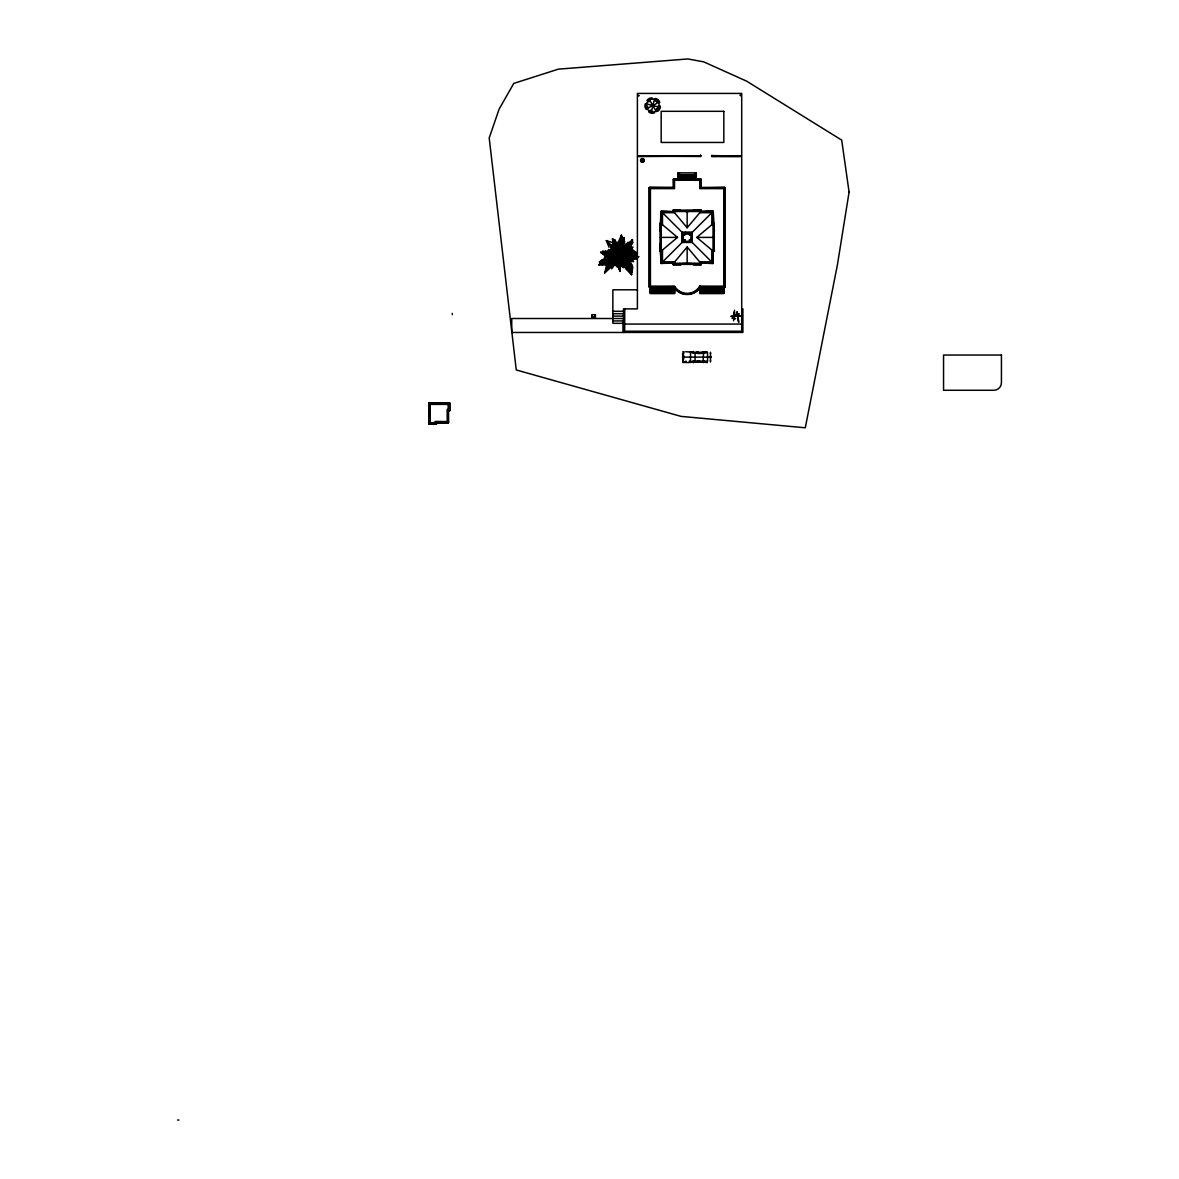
<?xml version="1.0" encoding="UTF-8"?>
<svg xmlns="http://www.w3.org/2000/svg" width="1179" height="1179" viewBox="0 0 1179 1179"><rect width="100%" height="100%" fill="white"/><g stroke="black" fill="none" stroke-linecap="round" stroke-linejoin="round"><path stroke-width="1.5" d="M616.499 261.679L611.901 265.599L611.916 263.669L607.922 265.57L602.042 263.005L608.025 259.513M618.12 255.902L620.655 260.662L619.093 264.538L618.371 255.209M618.371 249.521L618.828 252.969L621.215 241.459L623.529 246.352L619.668 253.308L623.779 248.489L622.851 250.714L619.668 253.308L621.186 249.624L621.215 241.459L618.739 246.529L619.918 248.592L619.108 252.719M621.642 263.713L623.617 267.53L621.819 260.559L623.676 261.325L623.617 267.53L621.687 264.833M710.48 361.349L710.48 352.904M619.447 249.874L619.491 247L618.444 249.521M612.859 260.618L612.874 259.483M613.375 262.946L613.419 261.502L610.413 262.681L606.08 260.382L610.737 258.068L612.579 259.277L606.08 260.382L613.448 260.5L614.539 259.616L613.375 262.946L615.114 261.62M619.167 255.607L614.952 262.652L616.47 265.82L618.135 262.666L617.324 261.443L616.47 265.82L616.484 260.736L614.952 262.652L615.526 259.955L614.79 261.325L615.806 260.677M615.32 255.651L612.181 256.374L613.507 257.553L610.413 261.709L613.787 258.658L613.728 260.235L610.413 261.709L612.196 258.643M621.451 259.38L623.057 258.599M697.924 361.982L698.366 360.98M735.755 314.587L738.747 313.879M618.695 257.921L618.091 257.361L617.457 259.306L618.238 259.645L619.181 253.912L617 259.085L617.722 261.399L618.636 260.795L619.093 264.538L619.623 259.807L620.08 262.092M618.238 259.645L618.061 257.759L617.487 261.944L616.794 259.955M620.346 259.188L622.379 260.323L622.085 265.142L619.933 261.944L620.213 261.163L622.085 265.142L621.141 258.805L623.691 260.662L622.247 257.449L616.322 255.799L615.217 253.5L616.573 253.853L619.8 258.658L623.691 260.662L621.127 257.611L622.777 258.643M605.977 268.178L604.665 272.835L612.078 264.494L611.783 268.797L615.659 262.991M617.177 254.119L617.31 252.277M703.082 361.113L703.023 361.865C700.503 359.89 693.738 361.025 690.378 362.513M613.316 251.378L610.619 245.232L614.421 250.42L614.51 249.182L610.619 245.232L611.695 252.07L612.888 252.394M610.28 263.094L605.859 269.976L611.783 263.521L611.562 266.395L605.859 269.976L606.669 263.639M692.928 362.071L693.267 362.808M698.911 360.966L698.72 361.938M733.839 318.389L734.252 312.111L733.677 318.404L734.384 312.17L734.311 314.719M733.589 320.821L733.824 317.018M733.986 315.943L734.532 310.283M734.222 315.5L734.458 312.258M632.253 265.349L631.443 272.717L625.489 267.22L625.931 263.713L631.443 272.717L628.481 265.113L632.253 265.349L629.895 262.77M616.322 252.984L615.379 252.114L614.539 253.647L614.421 252.63M618.091 256.005L620.596 259.94L622.733 259.94L618.032 256.226L615.291 256.374L617.973 256.757L617.973 259.527M617.781 256.123L618.135 252.969L618.253 256.934L619.859 259.557L619.8 258.658M618.047 254.929L618.459 258.864L619.388 251.245L620.36 254.207L617.752 255.283M638.016 95.366L639.121 95.823L638.473 95.455M638.001 155.879L700.915 155.879L638.576 156.601M646.829 108.984L651.014 112.197L656.246 111.504L659.444 107.333L658.766 102.101L654.581 98.903L649.349 99.581L646.151 103.767L646.829 108.984L652.709 105.27M740.471 95.764L740.456 95.455M711.497 155.79L740.545 155.879M620.198 243.699L621.333 235.166L624.708 241.71M623.573 242.343L624.222 237.627L617.678 244.981L615.792 243.139M616.941 263.448L618.533 262.21L622.483 266.631L619.8 262.136L621.539 262.578L622.483 266.631L620.92 266.012L621.053 265.039M618.769 269.166L619.24 266.056L620.198 271.406L617.59 265.702L617.501 267.176L615.07 264.568L615.143 261.782L614.362 261.826M614.598 241.666L614.863 239.985L612.446 238.777L613.714 245.704L616.425 246.824L617.103 250.184M628.761 262.681L630.883 267.515L624.841 262.504L624.516 264.597L623.013 263.182M627.523 252.173L627.788 250.39M651.545 111.091L651.324 112.521L652.149 111.194M615.895 254.885L614.863 250.906L619.255 253.559M632.077 271.494L630.131 270.448L631.561 274.707L626.108 264.715L625.504 268.488L631.561 274.707L632.828 266.896L630.131 263.61M616.764 247.929L616.47 249.653L615.232 246.735L610.575 245.085L613.375 249.108M641.008 159.961C643.174 165.694 644.721 155.599 641.037 160.329M643.38 160.683L642.172 159.386M617.192 258.997L617.487 257.361M703.819 351.74C704.467 354.835 693.281 353.273 690.378 351.74M616.072 256.698L612.918 258.481L616.337 258.481L618.548 256.329L617.516 254.944L618.4 256.55L616.735 254.546M624.944 252.807L628.304 249.182L623.647 252.66L624.015 250.788L628.304 249.182L626.992 253.441L624.222 255.637M616.794 258.039L616.47 259.66L617.914 258.348L618.091 259.056L618.548 256.83L614.863 250.906L616.573 253.853L615.379 253.058L614.834 254.192L620.228 257.626L626.182 258.805L623.337 259.896L621.731 259.012L622.203 259.955L621.141 258.805M626.02 259.1L629.277 256.801L624.148 256.698L627.685 252.512L626.771 254.03L630.765 254.487L634.096 259.365L629.335 259.218M619.476 245.114L620.08 242.27M621.539 242.815L622.144 239.956M615.32 258.481L613.92 259.498L617.354 258.584L617.973 256.757M613.316 260.574L612.653 263.271L614.848 261.443M619.284 258.289L618.312 256.315L621.937 254.944L621.981 255.917L615.011 257.597L608.423 257.611M651.014 112.197L653.092 105.565L659.444 107.333M654.581 98.903L652.871 105.27M655.067 100.805L655.701 98.432A5.777 5.777 0 0 1 659.783 102.529M628.554 253.456L631.222 251.039L631.811 248.828L626.358 250.95M617.958 256.727L617.236 254.104M624.222 252.232L626.196 244.981L622.615 248.843L623.278 250.98L621.421 252.851L622.527 250.007M622.556 243.611L624.222 237.627L620.198 245.379M693.267 351.445L692.928 352.182M614.2 263.639L615.099 260.588M697.791 361.083L697.202 361.968M617.604 254.723L618.194 252.792M735.549 318.551L731.997 318.183L735.018 318.802M611.901 265.599L612.874 262.563M617.369 257.744L617.781 258.79L619.108 255.091L618.253 255.696M618.901 255.018L620.626 254.207L619.461 256.329M620.257 255.165L615.851 257.892L615.04 257.273L618.371 256.491L620.375 253.205L619.491 254.399M622.276 245.114L623.794 240.56L625.518 246.205L621.377 252.011M685.869 360.98L685.765 362.513M703.362 360.98L703.377 362.513M707.12 362.513L707.179 360.98M607.922 265.57L608.968 262.549M616.838 258.26L616.337 259.675L617.693 257.582L615.747 259.012L616.838 258.967L618.724 255.74M619.977 257.39L617.207 255.858L614.568 256.609L615.011 257.597L614.141 256.683L611.326 257.626L613.64 259.38L615.379 258.967L614.524 262.106L615.895 259.159L616.337 260.235L614.524 262.106L614.834 259.542M618.15 257.7L620.021 251.982L618.533 250.611M738.157 317.976L737.391 314.262L738.54 320.408M619.299 252.999L619.697 251.908M610.413 262.681L611.253 260.471M625.415 250.022L626.196 244.981L623.278 250.98L622.144 249.506L620.493 252.453M620.95 252.453L622.144 249.506M622.217 249.639L623.529 246.352L621.186 249.624M627.994 250.464L632.43 239.588L632.666 242.682L630.264 247.192M615.409 256.565L616.72 257.42L618.769 255.534M626.977 248.533L628.481 244.864L628.024 242.417L624.796 245.91M712.087 155.628L740.943 155.967M618.327 242.388L621.333 235.166L621.554 241.739M617.089 257.331L620.478 251.746L619.903 254.207L622.689 252.38M614.421 250.42L615.143 248.798M615.438 263.123L614.819 261.9L612.21 264.951L612.446 262.386M643.469 160.712L642.629 161.376M622.851 252.011L628.348 252.394L623.735 254.458L624.634 254.767L628.348 252.394L622.114 253.632L622.836 250.508L620.935 252.66M622.998 256.742L622.527 257.759L618.017 256.403L616.013 257.435M618.444 256.875L618.577 256.049M616.868 266.189L618.017 263.698M613.64 259.38L614.215 258.157M611.783 263.521L612.992 265.452L614.333 262.608M617.663 260.397L618.503 258.643M739.248 314.056L737.745 314.086M673.931 188.036L673.769 179.459L673.99 188.095L649.688 187.888L649.688 286.895L674.167 286.895L676.658 290.152A15.607 15.607 0 0 0 697.703 290.196L700.149 286.895L724.613 286.895L700.046 286.674L697.467 289.946A15.209 15.209 0 0 1 676.879 289.901L674.27 286.674L649.29 287.278L649.29 187.49L673.371 187.49L673.371 179.061L700.945 179.061L700.724 187.697L724.952 187.549L724.952 287.219L700.208 286.998M625.342 247.796L628.024 242.417L625.857 249.904L627.891 249.948L629.129 248.356L626.241 248.592M608.983 261.856L607.568 264.641L613.242 261.679M625.931 263.713L624.605 266.189L623.19 264.081M619.137 253.146L619.697 252.173M616.219 258.289L616.72 257.42M626.108 264.715L624.605 267.309L623.175 264.951M616.632 244.407L618.297 241.724L619.432 245.984L618.415 246.824L612.446 238.777L616.425 246.824L614.023 246.765M618.592 252.188L619.358 250.95M631.649 249.226L629.807 252.188L637.279 253.234L631.649 249.226L628.51 249.977M626.786 248.548L632.43 239.588L627.921 243.685L628.289 246.16M621.937 254.944L619.933 256.123L625.106 255.357L623.352 257.258L619.918 256.58L621.466 257.656M619.712 263.536L618.68 265.128L617.884 262.711M611.592 258.953L612.314 257.877L609.514 257.302L607.406 253.441L612.004 253.971L612.741 255.784L614.436 255.99M622.07 243.125L623.794 240.56L622.468 249.447L625.518 246.205L622.365 250.42M606.05 264.759L607.539 262.652M613.861 255.371L614.568 254.413L617.207 255.858L610.751 253.647L611.916 253.072L610.751 253.647L613.448 255.195L614.568 254.413M617.516 245.615L618.857 243.861M620.213 261.163L619.447 262.165L619.019 261.075M609.027 261.944L610.177 260.456M618.282 263.919L619.122 262.873M650.336 110.089L648.789 111.99A5.777 5.777 0 0 0 654.507 112.889M698.233 288.722L699.987 286.556M700.945 187.49L725.011 187.49L725.011 287.278L700.311 287.219L697.85 290.358A15.828 15.828 0 0 1 676.466 290.358L674.079 287.072L649.349 287.219L649.349 187.549L673.43 187.549M606.124 252.66L600.642 252.306L610.471 256.595L606.271 259.793L609.41 259.188M674.521 210.599L674.521 212.706L687.151 227.753L699.795 212.706L699.795 210.599M674.521 264.17L674.521 262.062L687.151 247.015L699.795 262.062L699.795 264.17M619.668 253.308L623.779 248.489M604.459 264.067L605.593 262.77M622.276 252.1L624.369 249.756L622.099 252.055M612.903 258.82L613.611 258.054M629.439 250.921L633.02 247.104L629.321 247.207M609.057 267.854L611.96 264.789M607.863 261.325L608.732 260.426M619.078 257.066L621.259 257.803L614.421 255.165L612.019 250.832L614.981 252.733L614.834 254.192L612.019 250.832L612.152 254.237L613.846 255.534L612.992 256.064L615.689 257.081L614.893 257.744L618.061 256.934M624.148 254.649L622.792 256.02L627.582 255.858L624.266 257.862M428.847 423.968L429.701 423.114M449.73 403.071L429.48 403.704M724.613 187.888L700.326 188.095L700.547 179.459L673.769 179.459M700.385 188.036L700.665 179.341M660.8 230.214L659.945 231.069L659.945 223.42L661.301 223.568L661.154 211.38L673.622 211.807L673.681 210.658M680.416 210.599L673.135 210.113L673.135 211.321M660.8 244.554L659.945 243.699L659.945 251.348L660.8 250.508M661.154 251.348L662.008 250.508L662.008 262.534L661.154 263.389L673.828 262.755L661.64 262.902L661.846 250.655L660.432 250.862L660.432 244.186M673.622 210.599L701.122 210.186L700.974 211.542L713.162 211.38L713.015 223.568L714.371 223.42L712.676 223.907L712.941 211.601L700.694 211.807L701.181 210.113L693.9 210.599M700.547 187.888L724.952 187.549M674.521 262.062L662.48 262.062L682.346 242.196L682.287 232.514L662.48 212.706L674.521 212.706M691.97 232.572L711.836 212.706L711.836 224.747L696.789 237.392L711.836 250.022L713.943 250.022M700.635 210.658L700.635 211.866L713.162 211.38M649.688 286.895L674.27 286.674M712.676 211.866L713.162 223.42M679.988 263.389L680.843 264.597L673.194 264.597L674.034 263.742L700.267 263.742L701.122 264.597L693.473 264.597L694.328 263.389M713.943 244.127L714.43 251.407L713.221 251.407L713.221 263.448L700.694 262.961L712.882 263.123M626.27 258.407L627.316 257.39L630.632 258.452L626.241 259.778M702.993 361.098L704.629 361.555L703.819 362.513M631.973 259.645L636.601 258.732L638.694 256.727L633.123 255.872M612.992 265.452L616.234 262.372M614.701 251.392L615.806 251.746L615.644 249.255L618.474 246.573L619.078 250.596L617.693 251.613L617.899 253.072L618.96 252.38L619.093 251.215L617.693 251.613L618.474 246.573L616.956 252.984L614.701 251.392L615.291 252.969M631.354 252.394L633.432 250.493M624.148 256.698L625.386 255.563L629.277 256.801L624.958 257.508M621.554 252.07L624.148 249.727M618.975 254.428L620.095 253.411M737.833 317.107L737.391 314.292M605.534 256.713L604.385 257.7L606.33 257.479L599.418 261.93L607.052 260.986M660.373 250.022L662.48 250.022L677.527 237.392L662.48 224.747L660.373 224.747M628.51 256.344L630.765 254.487M626.241 256.934L627.479 255.917L625.062 255.445M648.141 107.879L646.239 109.426A5.777 5.777 0 0 1 645.326 103.723M619.432 245.984L620.92 244.79M620.419 255.475L624.826 251.967L623.308 254.929L621.112 254.929M620.449 253.618L621.775 252.571L620.346 255.003L623.367 254.178L618.371 256.491L616.985 255.253M625.946 253.382L631.811 248.828L626.285 255.047L628.333 256.86M609.514 257.302L611.194 256.035M615.747 259.012L617.693 257.582M633.447 252.689L634.965 251.584M612.741 254.782L613.537 254.207M605.682 269.254L609.337 266.646L604.665 272.835L612.152 266.277L612.078 264.494M611.886 261.591L607.568 264.641L611.312 261.473L608.659 262.504M616.632 255.71L615.541 256.447L618.503 256.934L617.383 259.468L617.354 258.584M609.646 259.336L604.576 262.799L612.21 262.902M622.247 257.449L623.057 256.904L621.628 256.005L618.371 256.491L618.002 255.622M620.419 252.822L622.969 251.201L623.647 252.66M604.488 261.134L598.696 264.774L605.387 264.936M620.183 254.9L621.539 254.075M658.766 102.101L653.033 105.609M606.993 262.829L608.924 261.723L604.576 262.799L607.774 261.222M609.396 262.858L611.96 261.384M623.676 261.325L625.356 261.237L622.821 259.218L623.824 258.658M622.114 253.632L624.885 252.159M625.224 253.013L626.609 252.277M602.056 264.848L604.856 263.374L598.696 264.774L604.827 261.989M632.799 257.479L636.468 255.548L629.689 254.826M627.11 245.586L628.481 244.864M617.752 256.152L616.912 256.58L618.268 256.713M625.489 247.59L626.609 247.015M621.701 256.904L623.043 256.256M620.257 256.875L619.447 257.243L621.259 257.803M630.839 243.493L632.666 242.682M629.66 256.963L631.826 256.035M609.351 258.584L610.56 257.494M710.48 361.982L710.495 360.479M696.509 362.174L697.482 362.174M702.566 362.056L703.539 362.056M621.701 256.683L623.352 257.258L619.918 256.58L625.106 255.357L621.981 255.917M617.03 259.852L612.918 258.481L615.851 257.892L616.234 255.946L618.356 256.285L619.712 258.083M736.123 314.262L737.155 314.248M697.482 352.079L696.509 352.079M608.836 256.079L610.413 255.504M631.561 255.106L637.279 253.234L629.159 253.559M622.615 253.736L624.177 253.249M623.942 254.399L626.992 253.441M628.304 259.94L638.694 256.727L633.359 257.39M631.237 257.818L632.725 257.346M609.071 259.071L611.105 258.466M614.347 256.565L616.632 255.917M612.992 256.064L615.291 255.46M607.745 259.807L599.418 261.93L606.198 259.601L602.042 259.689M607.244 261.694L602.042 263.005L611.916 262.357M608.276 255.032L609.351 254.782M612.152 254.237L613.699 253.883M613.006 257.479L611.503 257.803L612.579 259.277M621.392 258.982L620.611 259.144L621.775 260.957L620.655 260.662M620.699 258.363L622.733 259.94L619.152 257.494L619.83 258.982M611.695 252.07L609.852 252.424L612.992 254.237M624.413 255.371L626.137 255.047L634.096 259.365L627.891 257.346M647.035 106.066L645.694 106.891L647.124 106.67M737.833 316.915L738.069 317.431M740.22 94.924L740.22 95.44M700.562 156.483L700.562 155.274L700.562 156.483L638.502 156.218M711.836 156.483L711.836 155.274L711.777 156.586L740.353 156.66L740.795 155.879L711.703 156.1M611.827 250.228L608.084 250.7L609.528 251.466L602.616 251.378L609.558 254.944M627.788 260.367L629.895 260.22M657.897 106.228L660.343 106.095A5.777 5.777 0 0 1 657.72 111.253L656.394 109.19M624.811 250.066L627.199 249.933L626.196 251.215L624.516 251.142M622.379 260.323L623.706 260.264L621.775 258.658M610.678 260.25L611.533 260.22M629.822 251.068L631.222 251.039M630.161 255.696L636.468 255.548L629.91 256.241L633.654 257.037M691.071 362.071L704.688 361.835M623.588 255.843L627.11 255.784L630.382 254.192L627.935 253.19M678.013 173.46L679.458 173.46L679.458 174.905M696.303 173.46L694.858 173.46L694.858 174.905M678.131 173.578L679.325 173.578M694.976 173.578L696.185 173.578M678.013 174.669L696.303 174.669M678.013 174.905L696.303 174.905M678.013 176.467L696.303 176.467M678.013 176.717L696.303 176.717M678.013 178.28L696.303 178.28M678.013 178.515L696.303 178.515M673.99 179.68L700.326 179.68M673.769 187.888L649.349 187.549M673.401 210.393L680.622 210.393M693.694 210.393L700.915 210.393L700.694 211.807M701.181 211.321L713.221 211.321L714.43 231.128M659.886 231.128L661.095 211.321L673.342 211.542M674.521 211.498L699.795 211.498M673.46 210.452L673.622 211.807L661.36 211.601L661.581 223.848L660.166 223.627L660.166 251.142L661.581 250.921L661.419 263.123L673.622 262.961L673.681 264.111L680.357 264.111M686.075 211.63L688.418 211.63M673.681 211.866L661.64 211.866L661.846 224.113M699.795 212.706L711.836 212.706M712.735 223.848L714.15 223.627L714.15 230.848M661.64 223.907L660.432 223.907L660.432 230.583M711.836 224.747L713.943 224.747M713.943 225.233L713.943 249.535M682.287 232.514L692.029 232.514L692.029 242.255L682.287 242.255M685.412 232.514L685.235 233.295L688.963 233.177M685.235 233.295L689.081 233.295L688.904 232.514M685.647 233.781L688.433 234.076M682.287 235.638L683.068 235.461L683.068 239.308L682.287 239.131M692.029 235.638L691.248 235.461L691.248 239.308L692.029 239.131M660.373 237.392L677.527 237.392M696.789 237.392L713.943 237.392M685.412 242.255L685.235 241.474L689.081 241.474L688.904 242.255M685.353 241.607L688.963 241.607M712.47 250.655L713.884 250.862L713.943 223.848M714.091 251.083L712.735 250.921L712.676 262.902L700.429 262.696M659.945 251.348L661.36 251.142L661.154 263.389L673.401 263.182L673.194 264.597M712.941 251.142L714.371 251.348L713.516 250.508M618.164 254.988L618.371 256.491L621.996 257.494M699.795 262.062L711.836 262.062L711.836 250.022M662.008 262.534L674.108 262.475M700.208 262.475L712.308 262.534L713.162 263.389L713.015 251.201M674.521 263.271L699.795 263.271M713.162 263.389L700.915 263.182L701.122 264.597M682.7 263.507L691.616 263.507M693.959 264.111L700.635 264.111L700.635 262.902M673.401 264.376L700.915 264.376L700.694 262.961M680.902 264.656L673.135 264.656L673.135 263.448M693.414 264.656L701.181 264.656L701.181 263.448M674.639 287.823L650.322 287.823L650.322 293.483L674.639 293.483L674.521 287.647M699.678 287.823L723.994 287.823M650.322 288.074L674.639 288.074M699.678 288.074L723.994 288.074M650.322 289.636L674.639 289.636M699.678 289.636L723.994 289.636M637.397 289.798L612.859 289.798L612.859 323.326L623.499 323.326M650.322 289.872L674.639 289.872M699.678 289.872L723.994 289.872M650.322 291.434L674.639 291.434M699.678 291.434L723.994 291.434M650.322 291.685L674.639 291.685M699.678 291.685L723.994 291.685M650.44 292.76L651.648 292.76M673.312 292.76L674.521 292.76M699.795 292.76L701.004 292.76M722.668 292.76L723.877 292.76M650.322 292.878L651.766 292.878L651.766 291.434M674.639 292.878L673.194 292.878L673.194 291.434M699.678 292.878L701.122 292.878L701.122 291.434M723.994 292.878L722.55 292.878L722.55 291.434M674.521 293.365L650.44 293.365L650.44 287.647M723.877 293.365L699.795 293.365L699.795 286.232M741.709 308.883L742.903 308.883L742.903 332.434L623.499 332.434L623.499 308.883L637.397 308.883L637.397 93.421L741.709 93.421L741.709 331.225L624.708 331.225L624.708 308.883M612.859 311.285L623.499 311.285M612.859 313.702L623.499 313.702M612.859 316.105L623.499 316.105M592.344 316.842L595.1 316.709M623.499 318.507L511.745 318.507L511.745 332.478L623.234 332.478L623.234 320.261M612.859 320.924L623.499 320.924M624.708 324.063L741.709 324.063M685.692 351.74L689.582 351.976M697.88 351.74L698.366 353.273M702.375 351.74L707.194 351.74M682.479 357.119L711.276 357.119M685.692 362.513L689.582 362.513L689.435 360.98M707.194 362.513L702.021 362.056M448.256 410.454L448.374 422.613L436.068 422.333L436.554 424.027L428.788 424.027L428.788 403.012L449.788 403.012L449.788 410.778L447.681 409.865L447.681 421.905L448.521 422.76L436.554 422.819M448.89 403.925L429.701 403.925L428.847 403.071M448.403 404.397L430.173 404.397L430.173 422.642M447.622 409.806L449.037 410.027M449.523 410.513L448.108 410.292L448.108 422.333M448.374 410.572L449.73 410.719L448.89 409.865M448.049 422.274L436.009 422.274L436.068 423.541L429.274 423.541L429.274 403.498L449.302 403.498L449.302 410.292L447.887 410.086L447.887 422.126M429.701 422.642L435.169 422.642M436.333 422.613L448.521 422.76L448.521 410.719M436.274 423.747L429.053 423.747L429.053 403.292L449.582 403.233L449.582 410.572M177.572 1120.05L178.957 1120.05M624.678 258.393L630.632 258.452L624.015 259.645L624.325 261.885L622.615 260.898M691.071 352.182L704.688 352.418M683.289 361.702L685.869 361.747M689.435 361.806L703.362 362.086M628.849 261.576L630.264 261.635M620.478 254.016L623.367 254.178L620.36 256.83L618.371 256.491L619.756 257.656M628.658 248.843L631.237 249.02M628.805 261.252L633.609 261.605L631.413 258.982M612.107 253.146L613.36 253.249M623.175 255.401L627.582 255.858L624.28 256.285L626.152 256.713M733.972 315.161L734.06 315.721M614.112 255.032L615.88 255.239M616.027 254.649L617.192 254.782M619.712 255.917L621.053 256.079M602.911 254.089L605.579 254.458M605.166 255.843L610.471 256.595M612.181 256.374L614.878 256.771M615.246 250.611L608.497 249.594L612.579 253.603M611.326 257.626L615.438 258.393M618.533 256.624L618.739 258.393L618.061 257.759M607.377 253.691L600.642 252.306L607.819 257.921M624.148 260.559L626.963 261.193L625.99 259.292M620.522 263.344L621.79 263.654M622.895 259.115L624.546 259.527L623.603 258.525M646.151 103.767L652.562 105.491M611.017 253.618L602.616 251.378L610.751 254.296M607.568 255.445L610.958 256.374M618.371 256.491L619.638 256.889M629.1 266.69L632.003 267.692M617.324 261.443L618.518 261.9M613.95 254.635L612.682 254.148L612.741 255.784L607.406 253.441L612.815 257.14L611.046 258.157L612.579 258.805M625.43 261.664L630.809 263.787L629.483 258.555L627.007 259.468L630.809 263.787L625.017 259.247M710.48 352.27L710.495 353.774M613.375 243.876L615.364 244.672M618.135 247.796L619.918 248.592M642.098 161.361L641.376 160.344M642.054 161.523C639.445 160.344 643.646 157.603 643.763 160.432M615.276 253.028L613.566 252.247L613.802 253.293M629.925 268.827L631.782 269.682M634.95 257.877L636.601 258.732M627.11 254.119L628.746 254.988M612.004 257.626L613.051 258.186M622.409 259.129L623.234 259.645M649.025 101.836L646.976 100.495A5.777 5.777 0 0 1 652.12 97.872M605.505 251.024L608.423 252.925M619.491 263.61L620.478 264.317L620.198 271.406L619.491 263.61L621.672 265.776M627.832 263.639L629.822 265.083M613.507 253.352L608.497 249.594L612.196 251.879L610.619 249.904M615.644 249.255L617.118 250.375M615.674 248.445L613.714 246.956L615.129 251.82M623.735 254.458L624.87 255.327M621.834 257.184L626.182 258.805L621.849 258.437L623.337 259.896M628.245 258.879L629.129 259.586M617.457 259.306L617.487 261.944L616.838 258.967M611.533 245.424L606.33 240.59L612.888 242.653L616.249 249.137M673.828 210.82L673.194 210.186L673.401 211.601M713.162 251.348L712.941 263.182M661.154 211.38L662.008 212.235L662.008 224.275M691.97 242.196L711.836 262.062M659.945 223.42L660.8 224.275M435.64 423.114L436.495 423.968L436.215 422.48M610.575 245.085L614.745 249.255M615.895 259.159L616.558 259.925M609.366 250.537L611.326 252.822M618.68 258.26L619.329 259.026M610.958 247.398L612.24 248.931M611.297 249.55L613.006 251.584M625.813 261.075L630.883 267.515L625.15 263.978L624.841 262.504M611.164 246.897L606.33 240.59L609.086 247.325M616.543 248.401L617.398 249.58M616.764 256.035L617.324 256.83M619.447 263.934L620.92 266.012M629.866 259.454L631.207 261.429M697.202 352.285L697.835 353.273M621.819 260.559L623.647 263.61M622.704 264.037L623.632 265.57M614.863 239.985L617.059 243.729M649.349 99.581L652.68 105.344M652.915 105.756L656.246 111.504M617.31 247.678L617.781 248.518M620.935 259.719L622.261 262.106M621.51 262.416L622.173 263.624M613.935 251.098L615.025 253.087M615.969 251.982L613.714 246.956L615.585 250.287L615.217 248.106M613.448 250.346L614.686 253.411M620.066 258.628L620.596 259.94L619.152 257.494L619.859 259.704M625.003 259.468L625.563 260.868M617.604 257.317L617.973 258.245M614.642 247.575L612.888 242.653L614.126 247.841M623.544 247.826L624.059 249.373M613.787 258.658L614.185 259.955M615.232 246.735L616.204 250.184M615.91 251.495L616.249 252.837M698.72 352.315L698.911 353.273M619.358 262.165L619.579 263.3M737.199 311.831L737.745 315.604M737.966 317.107L738.717 322.309M737.037 311.86L737.597 315.618M737.848 316.679L738.57 322.324M702.993 353.155L702.92 352.388L703.082 353.14M724.746 187.77L724.746 287.013M724.466 188.036L724.466 286.733M723.877 287.647L723.994 293.483L699.678 293.483L699.678 286.379M723.567 287.381L723.567 291.832M723.449 287.381L723.449 291.67M723.095 291.67L723.095 287.381L722.978 291.832M714.15 243.92L714.15 251.142M713.044 224.747L713.044 250.022M710.495 355.999L710.48 358.254M700.724 187.697L700.886 179.12L673.43 179.12L673.651 187.77M700.694 287.381L700.694 291.832M700.577 287.381L700.577 291.67M700.223 287.381L700.223 291.67M700.105 287.381L700.105 291.832M699.309 210.599L675.007 210.599M697.423 210.599L676.893 210.599M696.303 180.136L696.303 172.856L678.013 172.856L678.013 180.136M696.185 172.974L696.185 180.21M695.89 174.521L695.89 180.416L695.757 174.684M695.286 174.521L695.286 180.416M691.425 235.638L691.425 239.131M688.669 233.177L688.669 234.076M687.151 210.599L687.151 227.753M687.151 247.015L687.151 264.17M685.927 233.781L685.647 233.177M682.95 235.579L682.95 239.19M679.03 174.521L679.03 180.416M678.795 174.787L678.795 180.21M678.426 174.521L678.426 180.416M678.131 172.974L678.131 180.21M674.211 287.381L674.211 291.832M673.975 287.411L674.093 291.67M673.74 291.67L673.74 287.381L673.607 291.832M673.622 262.961L673.46 264.317M662.48 212.706L662.48 224.747M662.48 250.022L662.48 262.062M661.272 224.747L661.272 250.022M661.095 263.448L659.886 243.64M660.653 224.113L660.653 250.655M651.339 287.381L651.339 291.832M651.221 287.381L651.221 291.67M650.867 287.381L650.867 291.67M650.734 287.381L650.734 291.832M650.204 188.389L650.204 190.07M650.204 212.471L650.204 214.151M650.204 236.537L650.204 238.232M650.204 260.618L650.204 262.298M650.204 284.699L650.204 286.379M649.835 188.021L649.835 286.748M595.1 314.69L595.1 317.976M594.688 316.827L594.688 317.593L592.742 316.827M594.187 316.871L593.258 316.871M592.344 314.69L592.344 317.976M452.279 313.467L452.279 314.616M448.521 403.925L448.521 409.511L447.209 409.393L447.313 421.551L435.169 421.434L435.287 422.745M448.403 403.925L448.403 409.393M435.847 422.126L435.847 423.32M435.582 421.846L435.582 423.055M429.539 403.778L429.539 423.261M696.199 290.771A15.091 15.091 0 0 1 693.65 292.304M680.666 292.304A15.091 15.091 0 0 1 678.117 290.771M657.543 107.908A3.331 3.331 0 0 1 657.057 108.63M647.684 107.142A3.331 3.331 0 0 1 647.433 106.316M655.863 101.143A3.331 3.331 0 0 1 656.556 101.674M702.463 352.123L703.642 352.123L702.463 352.123M849.086 192.089L837.444 264.656L805.286 427.785L680.99 416.379L516.255 369.955L489.197 137.972L499.1 109.161L513.764 83.4L558.404 69.148L687.902 58.95L703.745 61.868L746.646 81.174L841.703 140.109L849.086 192.089M619.388 251.245L618.754 253.927L619.388 251.245M682.95 360.14L682.862 362.513L684.115 362.513L682.95 360.14M658 107.805L659.017 109.013L658 107.805M683.039 360.052L682.67 353.656L683.039 360.052M683.452 353.685L682.862 351.74L684.115 351.74L683.452 353.685M657.617 100.171L657.027 101.63L657.617 100.171M683.452 354.776L683.452 359.477L683.452 354.776M624.826 251.967L621.407 254.192L624.826 251.967M649.762 98.933L649.865 100.495L649.762 98.933M703.524 353.317L703.141 360.789L707.577 361.599L707.577 352.654L703.524 353.317M693.031 361.26L690.511 361.835L690.511 352.418L695.079 353.317L695.079 360.936L693.031 361.26M723.832 111.312L661.168 111.312L661.168 142.453L723.832 142.453L723.832 111.312M699.795 180.21L674.521 180.21L674.521 188.625L650.44 188.625L650.44 286.143L674.521 286.143A14.679 14.679 0 0 0 699.795 286.143L723.877 286.143L723.877 188.625L699.795 188.625L699.795 180.21M685.588 232.337L682.096 232.337L682.096 242.447L692.206 242.447L692.206 232.337L685.588 232.337M684.866 233.059L682.818 233.059L682.818 235.093L684.866 235.093L684.866 233.059M691.483 233.059L689.45 233.059L689.45 235.093L691.483 235.093L691.483 233.059M684.395 233.53L683.304 233.53L683.304 234.621L684.395 234.621L684.395 233.53M691.012 233.53L689.921 233.53L689.921 234.621L691.012 234.621L691.012 233.53M684.866 239.676L682.818 239.676L682.818 241.724L684.866 241.724L684.866 239.676M691.483 239.676L689.45 239.676L689.45 241.724L691.483 241.724L691.483 239.676M684.395 240.148L683.304 240.148L683.304 241.238L684.395 241.238L684.395 240.148M691.012 240.148L689.921 240.148L689.921 241.238L691.012 241.238L691.012 240.148M595.41 314.69L592.035 314.69L592.035 317.976L595.41 317.976L595.41 314.69M740.972 315.913L730.862 316.37L740.943 315.913M1001.428 355.041L943.554 355.041L943.554 390.278L993.853 390.278A7.56 7.56 0 0 0 1001.428 382.718L1001.428 355.041M641.538 161.744A1.606 1.606 0 0 0 644.014 160.447A1.606 1.606 0 0 0 641.641 158.959A1.606 1.606 0 0 0 641.538 161.744M641.435 161.921A1.813 1.813 0 0 0 644.22 160.447A1.813 1.813 0 0 0 641.553 158.767A1.813 1.813 0 0 0 641.435 161.921"/></g></svg>
